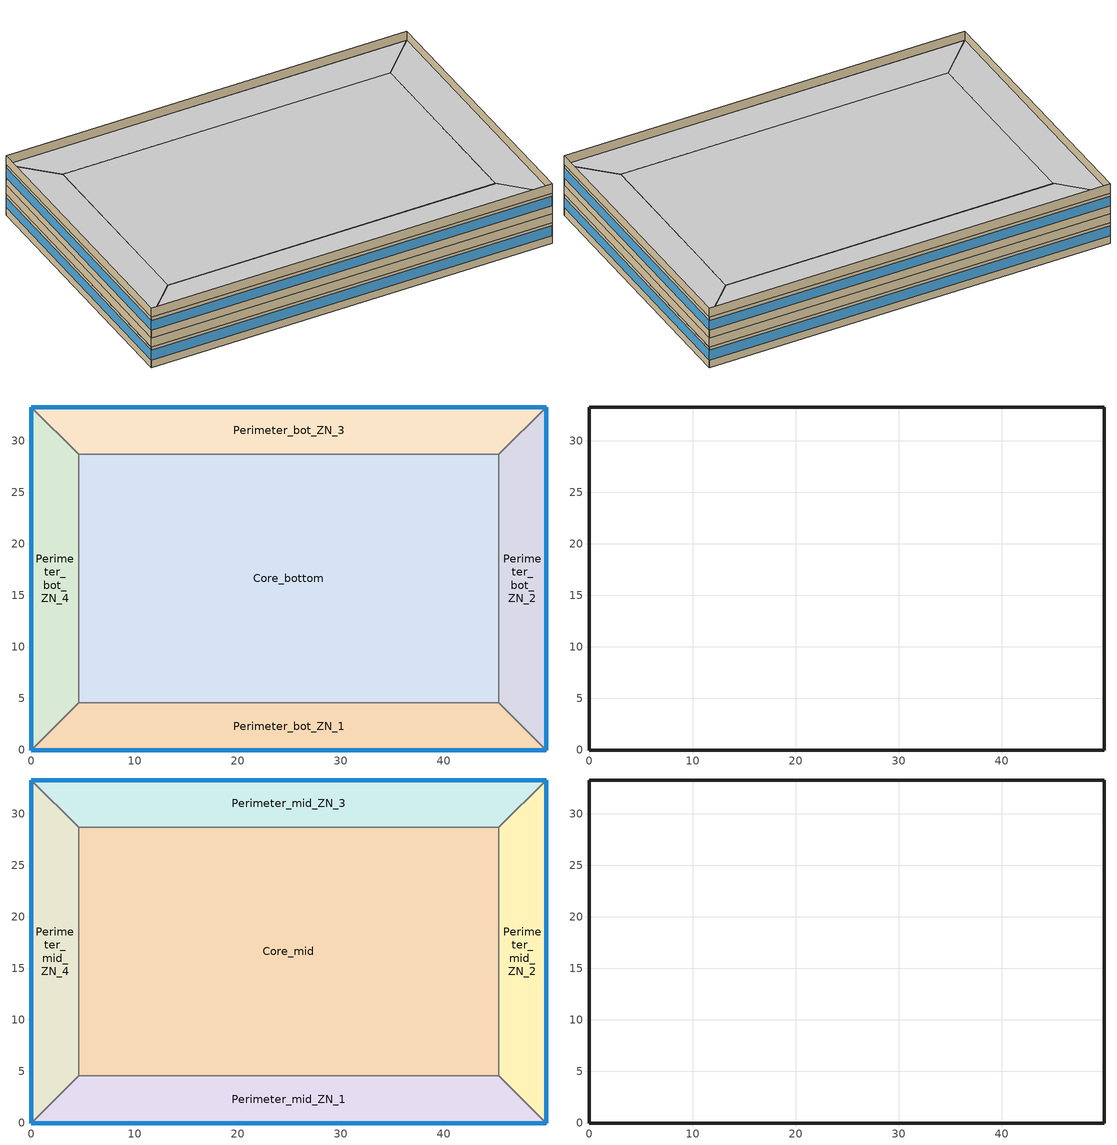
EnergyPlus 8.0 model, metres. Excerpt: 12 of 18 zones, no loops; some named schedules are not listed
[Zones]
Perimeter_bot_ZN_1
 floor ground (ext_slab_8in_with_carpet): 0,0 4.57,4.57 45.34,4.57 49.91,0 z0
 wall outside (nonres_ext_wall): 0,0 49.91,0 z0:2.74
 wall to Perimeter_bot_ZN_2 (int_wall): 49.91,0 45.34,4.57 z0:2.74
 window (Window_U_0.48_SHGC_0.40): 0,0 49.91,0 z1.02:2.33
 ceiling to FirstFloor_Plenum (DropCeiling): 49.91,0 45.34,4.57 4.57,4.57 0,0 z2.74
Perimeter_bot_ZN_2
 floor ground (ext_slab_8in_with_carpet): 49.91,0 45.34,4.57 45.34,28.7 49.91,33.27 z0
 wall outside (nonres_ext_wall): 49.91,0 49.91,33.27 z0:2.74
 wall to Perimeter_bot_ZN_3 (int_wall): 49.91,33.27 45.34,28.7 z0:2.74
 window (Window_U_0.48_SHGC_0.40): 49.91,0 49.91,33.27 z1.02:2.33
 ceiling to FirstFloor_Plenum (DropCeiling): 49.91,33.27 45.34,28.7 45.34,4.57 49.91,0 z2.74
Perimeter_bot_ZN_3
 floor ground (ext_slab_8in_with_carpet): 49.91,33.27 45.34,28.7 4.57,28.7 0,33.27 z0
 wall outside (nonres_ext_wall): 49.91,33.27 0,33.27 z0:2.74
 wall to Perimeter_bot_ZN_4 (int_wall): 0,33.27 4.57,28.7 z0:2.74
 window (Window_U_0.48_SHGC_0.40): 49.91,33.27 0,33.27 z1.02:2.33
 ceiling to FirstFloor_Plenum (DropCeiling): 0,33.27 4.57,28.7 45.34,28.7 49.91,33.27 z2.74
Perimeter_bot_ZN_4
 floor ground (ext_slab_8in_with_carpet): 0,33.27 4.57,28.7 4.57,4.57 0,0 z0
 wall outside (nonres_ext_wall): 0,33.27 0,0 z0:2.74
 wall to Perimeter_bot_ZN_1 (int_wall): 0,0 4.57,4.57 z0:2.74
 window (Window_U_0.48_SHGC_0.40): 0,33.27 0,0 z1.02:2.33
 ceiling to FirstFloor_Plenum (DropCeiling): 0,0 4.57,4.57 4.57,28.7 0,33.27 z2.74
Core_bottom
 floor ground (ext_slab_8in_with_carpet): 45.34,28.7 45.34,4.57 4.57,4.57 4.57,28.7 z0
 wall to Perimeter_bot_ZN_1 (int_wall): 4.57,4.57 45.34,4.57 z0:2.74
 wall to Perimeter_bot_ZN_2 (int_wall): 45.34,4.57 45.34,28.7 z0:2.74
 wall to Perimeter_bot_ZN_3 (int_wall): 45.34,28.7 4.57,28.7 z0:2.74
 wall to Perimeter_bot_ZN_4 (int_wall): 4.57,28.7 4.57,4.57 z0:2.74
 ceiling to FirstFloor_Plenum (DropCeiling): 4.57,28.7 4.57,4.57 45.34,4.57 45.34,28.7 z2.74
FirstFloor_Plenum
 wall outside (nonres_ext_wall): 49.91,33.27 0,33.27 0,0 49.91,0 49.91,33.27 z2.74:3.96
Perimeter_mid_ZN_1
 floor to FirstFloor_Plenum (int_slab_floor): 0,0 4.57,4.57 45.34,4.57 49.91,0 z3.96
 wall outside (nonres_ext_wall): 0,0 49.91,0 z3.96:6.71
 wall to Perimeter_mid_ZN_2 (int_wall): 49.91,0 45.34,4.57 z3.96:6.71
 window (Window_U_0.48_SHGC_0.40): 0,0 49.91,0 z4.98:6.29
 ceiling to MidFloor_Plenum (DropCeiling): 49.91,0 45.34,4.57 4.57,4.57 0,0 z6.71
Perimeter_mid_ZN_2
 floor to FirstFloor_Plenum (int_slab_floor): 49.91,0 45.34,4.57 45.34,28.7 49.91,33.27 z3.96
 wall outside (nonres_ext_wall): 49.91,0 49.91,33.27 z3.96:6.71
 wall to Perimeter_mid_ZN_3 (int_wall): 49.91,33.27 45.34,28.7 z3.96:6.71
 window (Window_U_0.48_SHGC_0.40): 49.91,0 49.91,33.27 z4.98:6.29
 ceiling to MidFloor_Plenum (DropCeiling): 49.91,33.27 45.34,28.7 45.34,4.57 49.91,0 z6.71
Perimeter_mid_ZN_3
 floor to FirstFloor_Plenum (int_slab_floor): 49.91,33.27 45.34,28.7 4.57,28.7 0,33.27 z3.96
 wall outside (nonres_ext_wall): 49.91,33.27 0,33.27 z3.96:6.71
 wall to Perimeter_mid_ZN_4 (int_wall): 0,33.27 4.57,28.7 z3.96:6.71
 window (Window_U_0.48_SHGC_0.40): 49.91,33.27 0,33.27 z4.98:6.29
 ceiling to MidFloor_Plenum (DropCeiling): 0,33.27 4.57,28.7 45.34,28.7 49.91,33.27 z6.71
Perimeter_mid_ZN_4
 floor to FirstFloor_Plenum (int_slab_floor): 0,33.27 4.57,28.7 4.57,4.57 0,0 z3.96
 wall outside (nonres_ext_wall): 0,33.27 0,0 z3.96:6.71
 wall to Perimeter_mid_ZN_1 (int_wall): 0,0 4.57,4.57 z3.96:6.71
 window (Window_U_0.48_SHGC_0.40): 0,33.27 0,0 z4.98:6.29
 ceiling to MidFloor_Plenum (DropCeiling): 0,0 4.57,4.57 4.57,28.7 0,33.27 z6.71
Core_mid
 floor to FirstFloor_Plenum (int_slab_floor): 45.34,28.7 45.34,4.57 4.57,4.57 4.57,28.7 z3.96
 wall to Perimeter_mid_ZN_3 (int_wall): 45.34,28.7 4.57,28.7 z3.96:6.71
 wall to Perimeter_mid_ZN_2 (int_wall): 45.34,4.57 45.34,28.7 z3.96:6.71
 wall to Perimeter_mid_ZN_1 (int_wall): 4.57,4.57 45.34,4.57 z3.96:6.71
 wall to Perimeter_mid_ZN_4 (int_wall): 4.57,28.7 4.57,4.57 z3.96:6.71
 ceiling to MidFloor_Plenum (DropCeiling): 4.57,28.7 4.57,4.57 45.34,4.57 45.34,28.7 z6.71
MidFloor_Plenum
 wall outside (nonres_ext_wall): 49.91,33.27 0,33.27 0,0 49.91,0 49.91,33.27 z6.71:7.92
[Building]
Medium Office: North Axis {deg}=0; Terrain=City; Loads Convergence Tolerance Value=0.04; Temperature Convergence Tolerance Value {deltaC}=0.2; Solar Distribution=FullInteriorAndExterior; Maximum Number of Warmup Days=25; Minimum Number of Warmup Days=6
[Site:Location]
Site:Location=Vancouver Int'l_BC_CAN Design_Conditions; Latitude {N+ S-}=49.18; Longitude {W- E+}=-123.17; Time Zone Relative to GMT {GMT+/-}=-8; Elevation {m}=2
[SizingPeriod:DesignDay] Day of Month=21; Dry-Bulb Temperature Range Modifier Type=DefaultMultipliers; Humidity Condition Type=Wetbulb; Barometric Pressure {Pa}=101301; Rain {Yes/No}=No; Snow on ground {Yes/No}=No; Daylight Savings Time Indicator=No
Name | Month | Day Type | Maximum Dry-Bulb Temperature {C} | Daily Dry-Bulb Temperature Range {C} | Wetbulb at Maximum Dry-Bulb {C} | Wind Speed {m/s} design conditions vs. traditional 6.71 m/s (15 mph) | Wind Direction {Degrees; N=0, S=180} | Solar Model Indicator | Clearness {0.0 to 1.1} | Wind Speed {m/s} design conditions vs. traditional 3.35 m/s (7mph) | ASHRAE Clear Sky Optical Depth for Beam Irradiance (taub) | ASHRAE Clear Sky Optical Depth for Diffuse Irradiance (taud)
Vancouver Int'l Ann Htg 99.6% Condns DB | 12 | WinterDesignDay | -7 | 0 | -7 | 2.9 | 100 | ASHRAEClearSky | 0
Vancouver Int'l Ann Clg .4% Condns DB=>MWB | 8 | SummerDesignDay | 25 | 7.6 | 18.2 |  | 300 | ASHRAETau |  | 3.6 | 0.371 | 2.445
[Site:GroundTemperature:BuildingSurface]
20.34, 20.35, 20.36, 20.43, 20.53, 22.73, 23.14, 23.22, 23.21, 20.95, 20.55, 20.4
[Site:WaterMainsTemperature]
Calculation Method=Correlation; Annual Average Outdoor Air Temperature {C}=9.71667; Maximum Difference In Monthly Average Outdoor Air Temperatures {deltaC}=13.9
[Material]
Name | Roughness | Thickness {m} | Conductivity {W/m-K} | Density {kg/m3} | Specific Heat {J/kg-K} | Thermal Absorptance | Solar Absorptance | Visible Absorptance | Absorptance:Thermal | Absorptance:Solar | Absorptance:Visible
Std Wood 6inch | MediumSmooth | 0.15 | 0.12 | 540 | 1210 | 0.9 | 0.7 | 0.7
AC02 Acoustic Ceiling | MediumSmooth | 0.0127 | 0.057 | 288 | 1339 | 0.9 | 0.7 | 0.2
F07 25mm stucco | Smooth | 0.0254 | 0.72 | 1856 | 840 | 0.9 | 0.7 | 0.7
G01 13mm gypsum board | Smooth | 0.0127 | 0.16 | 800 | 1090 |  |  |  | 0.9 | 0.7 | 0.5
G01 16mm gypsum board | MediumSmooth | 0.0159 | 0.16 | 800 | 1090
100mm Normalweight concrete floor | MediumRough | 0.1016 | 2.31 | 2322 | 832
200mm Normalweight concrete floor | MediumRough | 0.2032 | 2.31 | 2322 | 832
[Material:NoMass]
CP02 CARPET PAD: VeryRough, 0.21648, 0.9, 0.7, 0.8
Nonres_Exterior_Wall_Insulation: MediumSmooth, 2.368, 0.9, 0.7, 0.7
[Construction]
InteriorFurnishings: Std Wood 6inch
DropCeiling: AC02 Acoustic Ceiling
int_wall: G01 13mm gypsum board, G01 13mm gypsum board
ext_slab_8in_with_carpet: 200mm Normalweight concrete floor, CP02 CARPET PAD
int_slab_floor: 100mm Normalweight concrete floor, CP02 CARPET PAD
nonres_ext_wall: F07 25mm stucco, G01 16mm gypsum board, Nonres_Exterior_Wall_Insulation, G01 16mm gypsum board
Window_U_0.48_SHGC_0.40: REF D CLEAR 6MM, AIR 13MM, CLEAR 6MM
[WindowMaterial:Glazing] Optical Data Type=SpectralAverage; Thickness {m}=0.006; Infrared Transmittance at Normal Incidence=0; Front Side Infrared Hemispherical Emissivity=0.84; Conductivity {W/m-K}=0.9
Name | Solar Transmittance at Normal Incidence | Front Side Solar Reflectance at Normal Incidence | Back Side Solar Reflectance at Normal Incidence | Visible Transmittance at Normal Incidence | Front Side Visible Reflectance at Normal Incidence | Back Side Visible Reflectance at Normal Incidence | Back Side Infrared Hemispherical Emissivity
CLEAR 6MM | 0.775 | 0.071 | 0.071 | 0.881 | 0.08 | 0.08 | 0.84
REF D CLEAR 6MM | 0.429 | 0.308 | 0.379 | 0.334 | 0.453 | 0.505 | 0.82
[WindowMaterial:Gas]
AIR 13MM: Gas Type=Air; Thickness {m}=0.0127
[Zone] Type=1; Multiplier=1; Volume {m3}=autocalculate; Floor Area {m2}=autocalculate
Name | Ceiling Height {m} | Part of Total Floor Area
Core_bottom; Core_mid; Perimeter_bot_ZN_3; Perimeter_bot_ZN_2; Perimeter_bot_ZN_1; Perimeter_bot_ZN_4; Perimeter_mid_ZN_3; Perimeter_mid_ZN_2; Perimeter_mid_ZN_1; Perimeter_mid_ZN_4 | 2.7432 | YES
MidFloor_Plenum; FirstFloor_Plenum | 1.2192 | No
[InternalMass] Construction=InteriorFurnishings
Name | Zone | Surface Area {m2}
Core_bottom_InternalMass_1 | Core_bottom | 1967.08
Core_mid_InternalMass_1 | Core_mid | 1967.08
Perimeter_bot_ZN_3_InternalMass_1 | Perimeter_bot_ZN_3 | 414.675
Perimeter_bot_ZN_2_InternalMass_1 | Perimeter_bot_ZN_2 | 262.5073
Perimeter_bot_ZN_1_InternalMass_1 | Perimeter_bot_ZN_1 | 414.6723
Perimeter_bot_ZN_4_InternalMass_1 | Perimeter_bot_ZN_4 | 262.5056
Perimeter_mid_ZN_3_InternalMass_1 | Perimeter_mid_ZN_3 | 414.675
Perimeter_mid_ZN_2_InternalMass_1 | Perimeter_mid_ZN_2 | 262.5073
Perimeter_mid_ZN_1_InternalMass_1 | Perimeter_mid_ZN_1 | 414.6723
Perimeter_mid_ZN_4_InternalMass_1 | Perimeter_mid_ZN_4 | 262.5056
[People] Number of People Schedule=BLDG_OCC_SCH; Number of People Calculation Method=Area/Person; Zone Floor Area per Person {m2/person}=18.5788; Fraction Radiant=0.3; Sensible Heat Fraction=AUTOCALCULATE; Activity Level Schedule=ACTIVITY_SCH; Enable ASHRAE 55 Comfort Warnings=No; Mean Radiant Temperature Calculation Type=ZoneAveraged; Work Efficiency Schedule=WORK_EFF_SCH; Clothing Insulation Schedule=CLOTHING_SCH; Air Velocity Schedule=AIR_VELO_SCH; Thermal Comfort Model 1 Type=FANGER
Name | Zone or ZoneList
Core_bottom | Core_bottom
Core_mid | Core_mid
Perimeter_bot_ZN_3 | Perimeter_bot_ZN_3
Perimeter_bot_ZN_2 | Perimeter_bot_ZN_2
Perimeter_bot_ZN_1 | Perimeter_bot_ZN_1
Perimeter_bot_ZN_4 | Perimeter_bot_ZN_4
Perimeter_mid_ZN_3 | Perimeter_mid_ZN_3
Perimeter_mid_ZN_2 | Perimeter_mid_ZN_2
Perimeter_mid_ZN_1 | Perimeter_mid_ZN_1
Perimeter_mid_ZN_4 | Perimeter_mid_ZN_4
[Lights] Schedule=BLDG_LIGHT_SCH; Design Level Calculation Method=Watts/Area; Watts per Zone Floor Area {W/m2}=9.68752; Return Air Fraction=0; Fraction Radiant=0.7; Fraction Visible=0.2; Fraction Replaceable=1; Return Air Fraction Calculated from Plenum Temperature=No
Name | Zone or ZoneList
Core_bottom_Lights | Core_bottom
Core_mid_Lights | Core_mid
Perimeter_bot_ZN_3_Lights | Perimeter_bot_ZN_3
Perimeter_bot_ZN_2_Lights | Perimeter_bot_ZN_2
Perimeter_bot_ZN_1_Lights | Perimeter_bot_ZN_1
Perimeter_bot_ZN_4_Lights | Perimeter_bot_ZN_4
Perimeter_mid_ZN_3_Lights | Perimeter_mid_ZN_3
Perimeter_mid_ZN_2_Lights | Perimeter_mid_ZN_2
Perimeter_mid_ZN_1_Lights | Perimeter_mid_ZN_1
Perimeter_mid_ZN_4_Lights | Perimeter_mid_ZN_4
[ElectricEquipment] Design Level Calculation Method=EquipmentLevel; Fraction Latent=0; Fraction Radiant=0.5; Fraction Lost=0
Name | Zone or ZoneList | Schedule | Design Level {W}
Core_bottom_MiscPlug_Equip | Core_bottom | BLDG_EQUIP_SCH | 7937.16
Core_mid_MiscPlug_Equip | Core_mid | BLDG_EQUIP_SCH | 7937.16
Perimeter_bot_ZN_3_MiscPlug_Equip | Perimeter_bot_ZN_3 | BLDG_EQUIP_SCH | 1673.21
Perimeter_bot_ZN_2_MiscPlug_Equip | Perimeter_bot_ZN_2 | BLDG_EQUIP_SCH | 1059.22
Perimeter_bot_ZN_1_MiscPlug_Equip | Perimeter_bot_ZN_1 | BLDG_EQUIP_SCH | 1673.2
Perimeter_bot_ZN_4_MiscPlug_Equip | Perimeter_bot_ZN_4 | BLDG_EQUIP_SCH | 1059.21
Perimeter_mid_ZN_3_MiscPlug_Equip | Perimeter_mid_ZN_3 | BLDG_EQUIP_SCH | 1673.21
Perimeter_mid_ZN_2_MiscPlug_Equip | Perimeter_mid_ZN_2 | BLDG_EQUIP_SCH | 1059.22
Perimeter_mid_ZN_1_MiscPlug_Equip | Perimeter_mid_ZN_1 | BLDG_EQUIP_SCH | 1673.2
Perimeter_mid_ZN_4_MiscPlug_Equip | Perimeter_mid_ZN_4 | BLDG_EQUIP_SCH | 1059.21
Core_bottom_Elevators_Equip | Core_bottom | BLDG_ELEVATORS | 32109.9
Elevators_Lights_Fan | Core_bottom | ELEV_LIGHT_FAN_SCH_ADD_DF | 211.8
[Exterior:Lights] Control Option=AstronomicalClock
Name | Schedule | Design Level {W}
Exterior_Lights_a | Exterior_lighting_schedule_a | 623.03
Exterior_Lights_b | Exterior_lighting_schedule_b | 7476.45
[Daylighting:Controls] Total Daylighting Reference Points=2; Illuminance Setpoint at First Reference Point {lux}=500; Illuminance Setpoint at Second Reference Point {lux}=500; Lighting Control Type=2; Maximum Allowable Discomfort Glare Index=22; Minimum Input Power Fraction for Continuous Dimming Control=0.3; Minimum Light Output Fraction for Continuous Dimming Control=0.2; Number of Stepped Control Steps=3; Probability Lighting will be Reset When Needed in Manual Stepped Control=1
Name | X-Coordinate of First Reference Point {m} | Y-Coordinate of First Reference Point {m} | Z-Coordinate of First Reference Point {m} | X-Coordinate of Second Reference Point {m} | Y-Coordinate of Second Reference Point {m} | Z-Coordinate of Second Reference Point {m} | Fraction of Zone Controlled by First Reference Point | Fraction of Zone Controlled by Second Reference Point | Glare Calculation Azimuth Angle of View Direction Clockwise from Zone y-Axis {deg}
Perimeter_bot_ZN_1 | 3.048 | 1.524 | 0.762 | 24.9555 | 1.524 | 0.762 | 0.08 | 0.46 | 180
Perimeter_bot_ZN_2 | 48.387 | 16.6369 | 0.762 | 48.387 | 3.048 | 0.762 | 0.43 | 0.12 | 90
Perimeter_bot_ZN_3 | 24.9514 | 31.7498 | 0.762 | 46.863 | 31.7498 | 0.762 | 0.46 | 0.08 | 0
Perimeter_bot_ZN_4 | 1.524 | 16.6369 | 0.762 | 1.524 | 30.2514 | 0.762 | 0.43 | 0.12 | 270
Perimeter_mid_ZN_1 | 3.048 | 1.524 | 4.7244 | 24.9555 | 1.524 | 4.7244 | 0.08 | 0.46 | 180
Perimeter_mid_ZN_2 | 48.387 | 16.6369 | 4.7244 | 48.387 | 3.048 | 4.7244 | 0.43 | 0.12 | 90
Perimeter_mid_ZN_3 | 24.9514 | 31.7498 | 4.7244 | 46.863 | 31.7498 | 4.7244 | 0.46 | 0.08 | 0
Perimeter_mid_ZN_4 | 1.524 | 16.6369 | 4.7244 | 1.524 | 30.2514 | 4.7244 | 0.43 | 0.12 | 270
[ZoneInfiltration:DesignFlowRate] Temperature Term Coefficient=0; Velocity Squared Term Coefficient=0
Name | Zone or ZoneList | Schedule | Design Flow Rate Calculation Method | Design Flow Rate {m3/s} | Flow per Exterior Surface Area {m3/s-m2} | Constant Term Coefficient | Velocity Term Coefficient
Perimeter_bot_ZN_3_Infiltration | Perimeter_bot_ZN_3 | INFIL_SCH_PNNL | Flow/ExteriorArea | 0 | 0.00056896 | 0 | 0.224
Perimeter_bot_ZN_2_Infiltration | Perimeter_bot_ZN_2 | INFIL_SCH_PNNL | Flow/ExteriorArea | 0 | 0.00056896 | 0 | 0.224
Perimeter_bot_ZN_1_Infiltration | Perimeter_bot_ZN_1 | INFIL_SCH_PNNL | Flow/ExteriorArea | 0 | 0.00056896 | 0 | 0.224
Perimeter_bot_ZN_1_Door_Infiltration | Perimeter_bot_ZN_1 | INFIL_Door_Opening_SCH | Flow/Zone | 0.67866 |  | 1 | 0
Perimeter_bot_ZN_4_Infiltration | Perimeter_bot_ZN_4 | INFIL_SCH_PNNL | Flow/ExteriorArea | 0 | 0.00056896 | 0 | 0.224
Perimeter_mid_ZN_3_Infiltration | Perimeter_mid_ZN_3 | INFIL_SCH_PNNL | Flow/ExteriorArea | 0 | 0.00056896 | 0 | 0.224
Perimeter_mid_ZN_2_Infiltration | Perimeter_mid_ZN_2 | INFIL_SCH_PNNL | Flow/ExteriorArea | 0 | 0.00056896 | 0 | 0.224
Perimeter_mid_ZN_1_Infiltration | Perimeter_mid_ZN_1 | INFIL_SCH_PNNL | Flow/ExteriorArea | 0 | 0.00056896 | 0 | 0.224
Perimeter_mid_ZN_4_Infiltration | Perimeter_mid_ZN_4 | INFIL_SCH_PNNL | Flow/ExteriorArea | 0 | 0.00056896 | 0 | 0.224
FirstFloor_Plenum_Infiltration | FirstFloor_Plenum | INFIL_SCH_PNNL | Flow/ExteriorArea | 0 | 0.00056896 | 0 | 0.224
MidFloor_Plenum_Infiltration | MidFloor_Plenum | INFIL_SCH_PNNL | Flow/ExteriorArea | 0 | 0.00056896 | 0 | 0.224
[AvailabilityManager:NightCycle] Applicability Schedule=Always_On; Fan Schedule=HVACOperationSchd; Control Type=CycleOnAny; Thermostat Tolerance {deltaC}=1; Cycling Run Time {s}=1800
PACU_VAV_bot Availability Manager; PACU_VAV_mid Availability Manager; PACU_VAV_top Availability Manager
[AirLoopHVAC:ReturnPlenum]
Name | Zone
FirstFloor_Return_Plenum | FirstFloor_Plenum
MidFloor_Return_Plenum | MidFloor_Plenum
[EnergyManagementSystem:Sensor]
Name | Output:Variable or Output:Meter | Output:Variable or Output:Meter Index Key
Facility_Int_LTG | InteriorLights:Electricity
CLGSETP_SCH_YES_OPTIMUM_ORIGINAL_SENSOR | Schedule Value | CLGSETP_SCH_Yes_Optimum_Original
HTGSETP_SCH_YES_OPTIMUM_ORIGINAL_SENSOR | Schedule Value | HTGSETP_SCH_Yes_Optimum_Original
[EnergyManagementSystem:GlobalVariable]
Wired_LTG
[EnergyManagementSystem:Program]
Transformer_Load_Prog: SET Wired_LTG = Facility_Int_LTG*0.0281
PACU_VAV_bot_OPTIMUM_START_DETERMINATION_EMS_Program: SET PACU_VAV_bot_fan_size_volume = PACU_VAV_bot_fan_size_mass / 1.225; IF PACU_VAV_bot_fan_size_volume > 4.719474; SET CLGSETP_SCH_PACU_VAV_bot_Actuator = CLGSETP_SCH_YES_OPTIMUM_ORIGINAL_SENSOR; SET HTGSETP_SCH_PACU_VAV_bot_Actuator = HTGSETP_SCH_YES_OPTIMUM_ORIGINAL_SENSOR; ELSE; SET CLGSETP_SCH_PACU_VAV_bot_Actuator = NULL; SET HTGSETP_SCH_PACU_VAV_bot_Actuator = NULL; ENDIF
PACU_VAV_mid_OPTIMUM_START_DETERMINATION_EMS_Program: SET PACU_VAV_mid_fan_size_volume = PACU_VAV_mid_fan_size_mass / 1.225; IF PACU_VAV_mid_fan_size_volume > 4.719474; SET CLGSETP_SCH_PACU_VAV_mid_Actuator = CLGSETP_SCH_YES_OPTIMUM_ORIGINAL_SENSOR; SET HTGSETP_SCH_PACU_VAV_mid_Actuator = HTGSETP_SCH_YES_OPTIMUM_ORIGINAL_SENSOR; ELSE; SET CLGSETP_SCH_PACU_VAV_mid_Actuator = NULL; SET HTGSETP_SCH_PACU_VAV_mid_Actuator = NULL; ENDIF
PACU_VAV_top_OPTIMUM_START_DETERMINATION_EMS_Program: SET PACU_VAV_top_fan_size_volume = PACU_VAV_top_fan_size_mass / 1.225; IF PACU_VAV_top_fan_size_volume > 4.719474; SET CLGSETP_SCH_PACU_VAV_top_Actuator = CLGSETP_SCH_YES_OPTIMUM_ORIGINAL_SENSOR; SET HTGSETP_SCH_PACU_VAV_top_Actuator = HTGSETP_SCH_YES_OPTIMUM_ORIGINAL_SENSOR; ELSE; SET CLGSETP_SCH_PACU_VAV_top_Actuator = NULL; SET HTGSETP_SCH_PACU_VAV_top_Actuator = NULL; ENDIF
[EnergyManagementSystem:ProgramCallingManager]
Transformer_Load_Prog_Manager: AfterPredictorAfterHVACManagers; Transformer_Load_Prog
PACU_VAV_bot_OPTIMUM_START_DETERMINATION_EMS_Program Manager: BeginTimestepBeforePredictor; PACU_VAV_bot_OPTIMUM_START_DETERMINATION_EMS_Program
PACU_VAV_mid_OPTIMUM_START_DETERMINATION_EMS_Program Manager: BeginTimestepBeforePredictor; PACU_VAV_mid_OPTIMUM_START_DETERMINATION_EMS_Program
PACU_VAV_top_OPTIMUM_START_DETERMINATION_EMS_Program Manager: BeginTimestepBeforePredictor; PACU_VAV_top_OPTIMUM_START_DETERMINATION_EMS_Program
[EnergyManagementSystem:OutputVariable]
Wired_LTG: EMS Variable=Wired_LTG; Type of Data in Variable=Summed; Update Frequency=ZoneTimeStep; Units=J
[ElectricLoadCenter:Transformer]
Transformer 1: Availability Schedule=Always_On; Transformer Usage=PowerInFromGrid; Nameplate Rating {VA}=45000; Phase=3; Conductor Material=Aluminum; Full Load Temperature Rise {C}=150; Fraction of Eddy Current Losses=0.1; Performance Input Method=NominalEfficiency; Nameplate Efficiency=0.977; Per Unit Load for Nameplate Efficiency=0.35; Reference Temperature for Nameplate Efficiency {C}=75; Consider Transformer Loss for Utility Cost=Yes; Meter 1=Wired_LTG_Electricity; Meter 2=Wired_INT_EQUIP
[EnergyManagementSystem:Actuator] Actuated Component Type=Schedule:Compact; Actuated Component Control Type=Schedule Value
Name | Actuated Component Unique
CLGSETP_SCH_PACU_VAV_bot_Actuator | CLGSETP_SCH_PACU_VAV_bot
CLGSETP_SCH_PACU_VAV_mid_Actuator | CLGSETP_SCH_PACU_VAV_mid
CLGSETP_SCH_PACU_VAV_top_Actuator | CLGSETP_SCH_PACU_VAV_top
HTGSETP_SCH_PACU_VAV_bot_Actuator | HTGSETP_SCH_PACU_VAV_bot
HTGSETP_SCH_PACU_VAV_mid_Actuator | HTGSETP_SCH_PACU_VAV_mid
